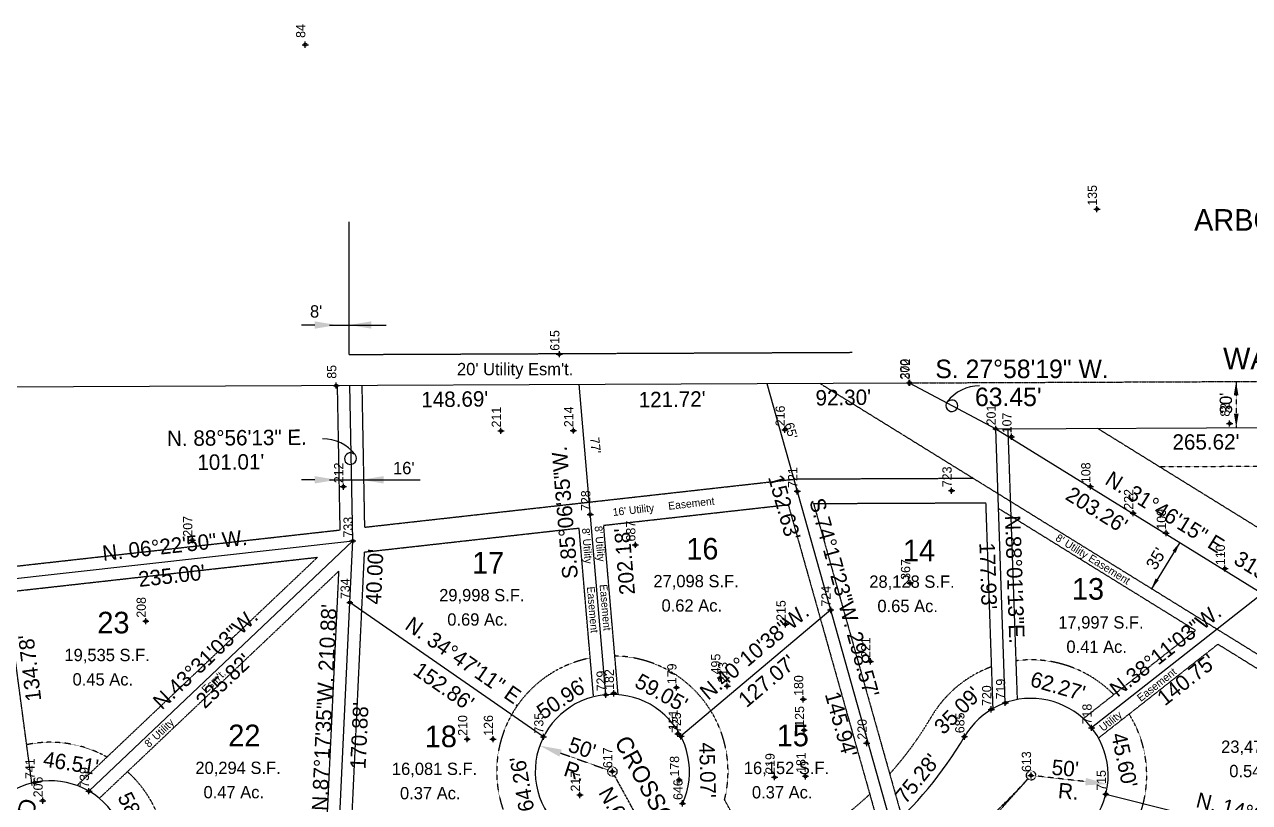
# Model space of a CAD drawing. Extents: x 26090 to 29323, y 9677 to 11446.
# Drawn here: x 27443 to 28237, y 10934 to 11438 of the extents above; entities that cross this region are included whole.
import ezdxf
from ezdxf.enums import TextEntityAlignment as Align

# ---------------------------------------------------------------- set-up
doc = ezdxf.new("R2010")
doc.units = 0
doc.header["$MEASUREMENT"] = 0
doc.header["$PDMODE"] = 34
doc.header["$PDSIZE"] = 2
for name, pattern in [('CENTER2', [1.125, 0.75, -0.125, 0.125, -0.125]), ('HIDDEN', [0.375, 0.25, -0.125]), ('HIDDEN2', [0.1875, 0.125, -0.0625])]:
    doc.linetypes.add(name, pattern=pattern)
for name, color, linetype in [('V-ANNO', 7, 'CONTINUOUS'), ('V-CTRL', 8, 'CONTINUOUS'), ('V-ESMT', 5, 'HIDDEN'), ('V-ESMT-DIM', 7, 'CONTINUOUS'), ('V-ESMT-TEXT', 5, 'CONTINUOUS'), ('V-PROP-AREA', 8, 'CONTINUOUS'), ('V-PROP-DIM', 7, 'CONTINUOUS'), ('V-PROP-LINE', 1, 'CONTINUOUS'), ('V-PROP-SBCK', 8, 'HIDDEN2'), ('V-PROP-TEXT', 1, 'CONTINUOUS'), ('V-ROAD-CNTR', 3, 'CENTER2'), ('V-ROAD-DIM', 36, 'HIDDEN2'), ('V-ROAD-TEXT', 7, 'CONTINUOUS')]:
    doc.layers.add(name, color=color, linetype=linetype)
doc.styles.add('DASHED', font='DASHED')

msp = doc.modelspace()

# ---------------------------------------------------------------- linework, layer by layer
at = {"layer": 'V-CTRL'}
for p in [(27624.62, 11425.25), (28137.81, 11318.59), (27789.34, 11224.44), (27644.72, 11204.09), (28016.19, 11205.82), (28016.58, 11205.83), (27751.46, 11174.69), (27798.41, 11174.89), (27935.48, 11175.48), (28072.23, 11176.06), (28223.85, 11179.46), (28082.43, 11170.9), (27649.27, 11138.5), (27943.55, 11135.51), (28043.6, 11135.94), (28133.61, 11138.6), (27809.39, 11120.51), (28161.33, 11121.35), (28182.59, 11108.39), (27551.4, 11103.84), (27655.35, 11103.29), (27838.6, 11100.7), (28220.79, 11085.36), (28016.75, 11075.83), (27653.46, 11063.33), (27965.21, 11058.5), (27521.23, 11051.26), (27936.01, 11049.2), (27990.97, 11025.12), (27893.71, 11014.47), (27865.23, 11008.14), (27898.17, 11009.1), (27819.4, 11003.46), (27824.64, 11004.44), (27947.43, 11000.52), (28078.38, 10998.24), (28069.35, 10993.98), (28134.4, 10982.03), (27729.59, 10974.61), (27746.33, 10974.67), (27779, 10976.12), (27866.1, 10978.15), (27868.13, 10976.52), (27948.01, 10980.53), (28051.91, 10976.31), (27988.58, 10972.11), (27823.67, 10953.65), (27928.89, 10949.96), (27948.89, 10950.54), (28095.1, 10951.12), (27449.09, 10946.57), (27866.97, 10948.16), (27454.35, 10934.71), (27484.34, 10940.91), (27802.67, 10938.46), (28143.6, 10938.97), (27869.19, 10932.97)]:
    msp.add_point(p, dxfattribs=at)
at = {"layer": 'V-ESMT'}
for p, q in [((27653.1, 11224.27), (27653.1, 11310.32)), ((27653.1, 11224.27), (27979.27, 11225.67)), ((27958.1, 11205.58), (28337.77, 10970.44)), ((27647.22, 11110.43), (27645.48, 11204.13)), ((27663.18, 11112.21), (27661.47, 11204.42)), ((28086.31, 11000.34), (28080.22, 11176.34)), ((28138.25, 11176.35), (28375.24, 11029.57)), ((27663.18, 11112.21), (27942.66, 11143.46)), ((27943.52, 11143.51), (28057.53, 11144)), ((27818.02, 11113.43), (27937.69, 11126.81)), ((27937.69, 11126.81), (27998.07, 10912.17)), ((27954.1, 11127.56), (28065.88, 11128.04)), ((27954.1, 11127.56), (28011.3, 10924.21)), ((28070.49, 10994.65), (28065.88, 11128.04)), ((28074.02, 11124.38), (28201.82, 11045.23)), ((27293.05, 11070.82), (27647.22, 11110.43)), ((27663.02, 11096.09), (27802.12, 11111.65)), ((27811.43, 11002.78), (27802.12, 11111.65)), ((27827.43, 11003.5), (27818.06, 11113.01)), ((27653.56, 10895.99), (27663.02, 11096.09)), ((27430.81, 11070.13), (27632.57, 11092.69)), ((27476.57, 10944.55), (27632.57, 11092.69)), ((27491.06, 10936.25), (27646.42, 11083.77)), ((27637.44, 10893.94), (27646.42, 11083.77)), ((27447.5, 10944.62), (27430.81, 11070.13)), ((28201.82, 11045.23), (28128.95, 10987.92)), ((28216.3, 11036.26), (28138.84, 10975.34)), ((28216.3, 11036.26), (28330.75, 10965.38))]:
    msp.add_line(p, q, dxfattribs=at)
at = {"layer": 'V-ESMT-DIM'}
for p, q in [((27630.7, 11243.39), (27622.16, 11243.39)), ((27640.21, 11243.39), (27677.14, 11243.39)), ((27630.7, 11142.95), (27622.16, 11142.95)), ((27640.21, 11142.95), (27699.16, 11142.95)), ((28191.6, 11102.34), (28173.1, 11072.21))]:
    msp.add_line(p, q, dxfattribs=at)
for points in [[(27630.7, 11245.79), (27630.7, 11240.99), (27645.1, 11243.39)], [(27667.5, 11240.99), (27667.5, 11245.79), (27653.1, 11243.39)], [(27630.7, 11145.35), (27630.7, 11140.55), (27645.1, 11142.95)], [(27675.5, 11140.55), (27675.5, 11145.35), (27661.1, 11142.95)], [(28186.81, 11096.83), (28188.85, 11095.57), (28191.6, 11102.34)], [(28177.87, 11077.73), (28175.82, 11078.98), (28173.1, 11072.21)]]:
    msp.add_solid(points, dxfattribs=at)
at = {"layer": 'V-PROP-DIM'}
for centre, radius, start, end in [((28061.79, 11177.16), 26.75, 89.99857, 141.99373), ((28043.83, 11191.2), 3.95, 141.99373, 296.00209), ((28043.92, 11191.01), 3.74, 296.00209, 128.61148), ((27635.86, 11142.83), 26.75, 38.00627, 90.00143), ((27653.73, 11156.67), 3.74, 51.38852, 243.99791), ((27653.82, 11156.86), 3.95, 243.99791, 38.00627)]:
    msp.add_arc(centre, radius, start, end, dxfattribs=at)
at = {"layer": 'V-PROP-LINE'}
for p, q in [((26378.76, 11198.83), (28016.19, 11205.82)), ((28016.19, 11205.82), (28072.23, 11176.06)), ((27655.35, 11103.29), (27653.48, 11204.28)), ((27819.4, 11003.46), (27802.17, 11204.91)), ((27923.89, 11205.43), (28004.73, 10918.01)), ((28072.23, 11176.06), (28337.84, 11177.2)), ((28078.38, 10998.24), (28072.23, 11176.06)), ((28072.23, 11176.06), (28338.55, 11011.12)), ((27421.8, 11077.17), (27655.35, 11103.29)), ((27484.34, 10940.91), (27655.35, 11103.29)), ((27653.46, 11063.33), (27655.35, 11103.29)), ((27645.39, 10892.64), (27653.46, 11063.33)), ((27645.39, 10892.64), (27653.46, 11063.33)), ((27779, 10976.12), (27653.46, 11063.33)), ((28245.04, 11069.04), (28134.4, 10982.03)), ((27965.21, 11058.5), (27868.13, 10976.52)), ((28143.6, 10938.97), (28339.07, 10890))]:
    msp.add_line(p, q, dxfattribs=at)
for centre, radius, start, end in [((27823.67, 10953.65), 50, 335.57628, 261.83648), ((28095.1, 10951.12), 50, 306.08887, 149.75082), ((27838.6, 11100.7), 246.93, 291.70646, 329.75093), ((27459.31, 10897.63), 50, 281.51114, 207.07646)]:
    msp.add_arc(centre, radius, start, end, dxfattribs=at)
at = {"layer": 'V-PROP-SBCK'}
for p, q in [((28178.34, 11151.52), (28329.95, 11152.16)), ((27919.1, 10893.89), (27896.4, 10935.34))]:
    msp.add_line(p, q, dxfattribs=at)
for centre, radius, start, end in [((27823.67, 10953.65), 75, 101.01338, 251.5398), ((27823.67, 10953.65), 75, 345.87295, 88.76698), ((28095.1, 10951.12), 75, 44.30738, 97.40113), ((28095.1, 10951.12), 75, 109.90723, 149.75082), ((27838.6, 11100.7), 221.93, 317.97105, 329.75093), ((28095.1, 10951.12), 75, 306.08887, 32.06098), ((27459.31, 10897.63), 75, 60.69619, 101.7925), ((27459.31, 10897.63), 75, 294.41955, 48.22215), ((27838.6, 11100.7), 221.93, 291.2684, 313.20584)]:
    msp.add_arc(centre, radius, start, end, dxfattribs=at)
at = {"layer": 'V-ROAD-CNTR'}
for p, q in [((28016.19, 11205.82), (28695.21, 11208.72)), ((27894.27, 10824.71), (27825.11, 10951.01))]:
    msp.add_line(p, q, dxfattribs=at)
msp.add_arc((27789.34, 11224.44), 410.11, 292.12549, 317.78725, dxfattribs=at)
at = {"layer": 'V-ROAD-DIM'}
for p, q in [((28228.01, 11206.77), (28228.14, 11176.77)), ((27790.16, 10965.62), (27820.84, 10954.65)), ((28093.1, 10948.88), (28032.74, 10881.36)), ((28130.46, 10947.1), (28098.08, 10950.78))]:
    msp.add_line(p, q, dxfattribs=at)
for centre in [(27823.67, 10953.65), (28095.1, 10951.12)]:
    msp.add_circle(centre, 3, dxfattribs=at)
for points in [[(28226.55, 11197.76), (28229.55, 11197.78), (28228.01, 11206.77)], [(28229.65, 11185.77), (28226.65, 11185.77), (28228.14, 11176.77)], [(27789.35, 10963.36), (27790.96, 10967.88), (27776.6, 10970.46)], [(28130.73, 10949.49), (28130.18, 10944.72), (28144.76, 10945.48)]]:
    msp.add_solid(points, dxfattribs=at)

# ---------------------------------------------------------------- texts
at = {"layer": 'V-ANNO', "style": 'DASHED'}
msp.add_text('ARBOR HEIGHTS ADDITION', height=14, dxfattribs=at).set_placement((28200.8, 11304.57))
at = {"layer": 'V-CTRL'}
for s, p in [('  84 ', (27624.62, 11425.25)), (' 135 ', (28137.81, 11318.59)), (' 615 ', (27789.34, 11224.44)), ('  85 ', (27644.72, 11204.09)), (' 200 ', (28016.19, 11205.82)), (' 372 ', (28016.58, 11205.83)), (' 211 ', (27751.46, 11174.69)), (' 214 ', (27798.41, 11174.89)), (' 216 ', (27935.48, 11175.48)), (' 201 ', (28072.23, 11176.06)), ('  82 ', (28223.85, 11179.46)), (' 107 ', (28082.43, 11170.9)), (' 212 ', (27649.27, 11138.5)), (' 721 ', (27943.55, 11135.51)), (' 723 ', (28043.6, 11135.94)), (' 108 ', (28133.61, 11138.6)), (' 728 ', (27809.39, 11120.51)), (' 222 ', (28161.33, 11121.35)), (' 207 ', (27551.4, 11103.84)), (' 733 ', (27655.35, 11103.29)), (' 109 ', (28182.59, 11108.39)), (' 687 ', (27838.6, 11100.7)), (' 110 ', (28220.79, 11085.36)), (' 367 ', (28016.75, 11075.83)), (' 734 ', (27653.46, 11063.33)), (' 724 ', (27965.21, 11058.5)), (' 208 ', (27521.23, 11051.26)), (' 215 ', (27936.01, 11049.2)), (' 221 ', (27990.97, 11025.12)), (' 179 ', (27865.23, 11008.14)), (' 495 ', (27893.71, 11014.47)), (' 213 ', (27898.17, 11009.1)), (' 729 ', (27819.4, 11003.46)), (' 182 ', (27824.64, 11004.44)), (' 180 ', (27947.43, 11000.52)), (' 720 ', (28069.35, 10993.98)), (' 719 ', (28078.38, 10998.24)), (' 735 ', (27779, 10976.12)), (' 151 ', (27866.1, 10978.15)), (' 725 ', (27868.13, 10976.52)), (' 125 ', (27948.01, 10980.53)), (' 685 ', (28051.91, 10976.31)), (' 718 ', (28134.4, 10982.03)), (' 210 ', (27729.59, 10974.61)), (' 126 ', (27746.33, 10974.67)), (' 220 ', (27988.58, 10972.11)), (' 617 ', (27823.67, 10953.65)), (' 741 ', (27449.09, 10946.57)), (' 178 ', (27866.97, 10948.16)), (' 219 ', (27928.89, 10949.96)), (' 181 ', (27948.89, 10950.54)), (' 613 ', (28095.1, 10951.12)), (' 739 ', (27484.34, 10940.91)), (' 217 ', (27802.67, 10938.46)), (' 715 ', (28143.6, 10938.97)), (' 206 ', (27454.35, 10934.71)), (' 646 ', (27869.19, 10932.97))]:
    msp.add_text(s, height=6, rotation=90, dxfattribs=at).set_placement(p)
at = {"layer": 'V-ESMT-DIM'}
for s, p in [("8'", (27627.65, 11248.23)), ("16'", (27681.49, 11146.59))]:
    msp.add_text(s, height=8, dxfattribs=at).set_placement(p)
msp.add_text("35'", height=8, rotation=58.82358, dxfattribs=at).set_placement((28175.91, 11083.78))
at = {"layer": 'V-ESMT-TEXT'}
msp.add_text("20' Utility Esm't.", height=8, dxfattribs=at).set_placement((27722.94, 11210.79))
for s, rotation, p in [("16' Utility     Easement", 6.40523, (27824.21, 11119.43)), ("8' Utility        Easement", 274.88805, (27803.91, 11111.37)), ("8' Utility        Easement", 274.88805, (27812.15, 11112.82)), ("8' Utility Easement", 328.14088, (28110.49, 11103.9)), ("8' Utility               Esm't.", 43.55371, (27523.22, 10968.84)), ('Utility        Easement', 38.37627, (28141.82, 10979.35))]:
    msp.add_text(s, height=5, rotation=rotation, dxfattribs=at).set_placement(p)
at = {"layer": 'V-PROP-AREA'}
for s, p in [('27,098 S.F.', (27850.28, 11073.2)), ('28,128 S.F.', (27990.24, 11072.87)), ('29,998 S.F.', (27711.4, 11064.1)), ('0.62 Ac.', (27855.54, 11057.4)), ('0.65 Ac.', (27995.5, 11057.07)), ('0.69 Ac.', (27716.66, 11048.31)), ('17,997 S.F.', (28112.75, 11046.44)), ('0.41 Ac.', (28118.02, 11030.64)), ('19,535 S.F.', (27468.47, 11025.27)), ('0.45 Ac.', (27473.73, 11009.47)), ('23,476 S.F.', (28218.34, 10965.77)), ('20,294 S.F.', (27553.36, 10952.06)), ('16,081 S.F.', (27680.74, 10951.41)), ('16,152 S.F.', (27908.89, 10951.98)), ('0.54 Ac.', (28223.6, 10949.97)), ('0.47 Ac.', (27558.62, 10936.26)), ('0.37 Ac.', (27686, 10935.61)), ('0.37 Ac.', (27914.15, 10936.19))]:
    msp.add_text(s, height=8, dxfattribs=at).set_placement(p)
at = {"layer": 'V-PROP-DIM'}
for s, p in [('S. 27%%d58\'19" W.', (28033.05, 11208.93)), ("  63.45'", (28049.82, 11190.75))]:
    msp.add_text(s, height=12, dxfattribs=at).set_placement(p)
for s, rotation, p in [("148.69'", 0.76353, (27721.51, 11195.27)), ("121.72'", 0.76353, (27862.43, 11195.27)), ("92.30'", 0.76353, (27973.39, 11196.38)), ('N. 88%%d56\'13" E.', 0.52063, (27580.3, 11170.25)), ("265.62'", 0.24473, (28208.51, 11167.55)), ("101.01'", 0.52063, (27576.33, 11154.53)), ('S.85%%d06\'35"W.', 94.89018, (27792.73, 11121.68)), ("152.63'", 285.7103, (27935.23, 11125.13)), ('N. 31%%d46\'15" E.  313.26\'', 328.22928, (28205.13, 11107.64)), ("203.26'", 328.22927, (28137.76, 11123.52)), ('S.74%%d17\'23"W. 298.57\'', 285.7103, (27974.08, 11066.52)), ('N.88%%d01\'13"E.', 271.97985, (28084.61, 11078.29)), ('N. 06%%d22\'50" W.', 6.38057, (27539.97, 11100.48)), ("202.18'", 94.89018, (27831.56, 11089.96)), ("40.00'", 87.29297, (27669.47, 11080.05)), ("177.93'", 271.97985, (28067.34, 11080.54)), ("235.00'", 6.38057, (27538, 11080.78)), ('N.43%%d31\'03"W.', 43.51752, (27559.81, 11026.8)), ('N.87%%d17\'35"W. 210.88\'', 87.29297, (27636.93, 10995.21)), ('N.40%%d10\'38"W.', 40.17734, (27915.74, 11031.39)), ('N.38%%d11\'03"W.', 38.18418, (28182.21, 11032.32)), ('N. 34%%d47\'11" E.', 325.2136, (27728.55, 11024.85)), ("134.78'", 96.87912, (27445.93, 11020.8)), ("235.82'", 43.51752, (27571.77, 11012.53)), ("152.86'", 325.2136, (27714.45, 11008.94)), ("127.07'", 40.17734, (27924, 11012.49)), ("140.75'", 38.18418, (28195.84, 11013.21)), ("50.96'", 34.0892, (27791.13, 11001.21)), ("59.05'", 331.0587, (27855.51, 11004.74)), ("62.27'", 343.8624, (28112.53, 11009.08)), ("35.09'", 45.37529, (28047.46, 10993.39)), ("145.94'", 285.7103, (27972.03, 10984.29)), ("170.88'", 87.29297, (27659.63, 10976.95)), ("45.60'", 282.0595, (28155.64, 10961.06)), ("45.07'", 271.40176, (27885.43, 10954.52)), ("46.51'", 350.87917, (27472.74, 10959.15)), ("64.26'", 100.10474, (27765.01, 10945.5)), ("75.28'", 51.017, (28021.27, 10949.16)), ('N.61%%d17\'37"E. 150.00\'', 298.70637, (27850.07, 10885.21)), ("58.73'", 296.308, (27515.11, 10923.16)), ('N. 14%%d03\'55" E.', 345.93482, (28246.61, 10924.51))]:
    msp.add_text(s, height=10, rotation=rotation, dxfattribs=at).set_placement(p, align=Align.MIDDLE)
for s, rotation, p in [("65'", 285.12957, (27935.29, 11179.16)), ("77'", 276.47401, (27809.14, 11170.19))]:
    msp.add_text(s, height=6, rotation=rotation, dxfattribs=at).set_placement(p)
at = {"layer": 'V-PROP-TEXT'}
for s, p in [('16', (27871.62, 11091.23)), ('14', (28012.05, 11090.1)), ('17', (27732.74, 11082.14)), ('13', (28121.62, 11065.17)), ('23', (27489.81, 11043.31)), ('22', (27574.7, 10970.09)), ('18', (27702.07, 10969.45)), ('15', (27930.23, 10970.02))]:
    msp.add_text(s, height=14, dxfattribs=at).set_placement(p)
at = {"layer": 'V-ROAD-DIM'}
for s, height, rotation, p in [("30'", 8, 90.61405, (28225.47, 11185.65)), ("50' ", 10, 341.73144, (27794.27, 10966.89)), ('R.', 10, 341.73144, (27791.47, 10951.24)), ("50' ", 10, 354.91419, (28108.15, 10951.56)), ('R.', 10, 354.91419, (28112.25, 10936.45))]:
    msp.add_text(s, height=height, rotation=rotation, dxfattribs=at).set_placement(p)
at = {"layer": 'V-ROAD-TEXT'}
for s, height, rotation, p in [('WARNER  PARK  ROAD', 14, 0.05951, (28219.63, 11214.68)), ('CROSSGATE  CIR.', 11, 298.67483, (27824.69, 10972.9))]:
    msp.add_text(s, height=height, rotation=rotation, dxfattribs=at).set_placement(p)
msp.add_text('STRATFORD', height=11, rotation=75.04075, dxfattribs=at).set_placement((27434.16, 10892.31), align=Align.MIDDLE)

doc.saveas('drawing.dxf')
